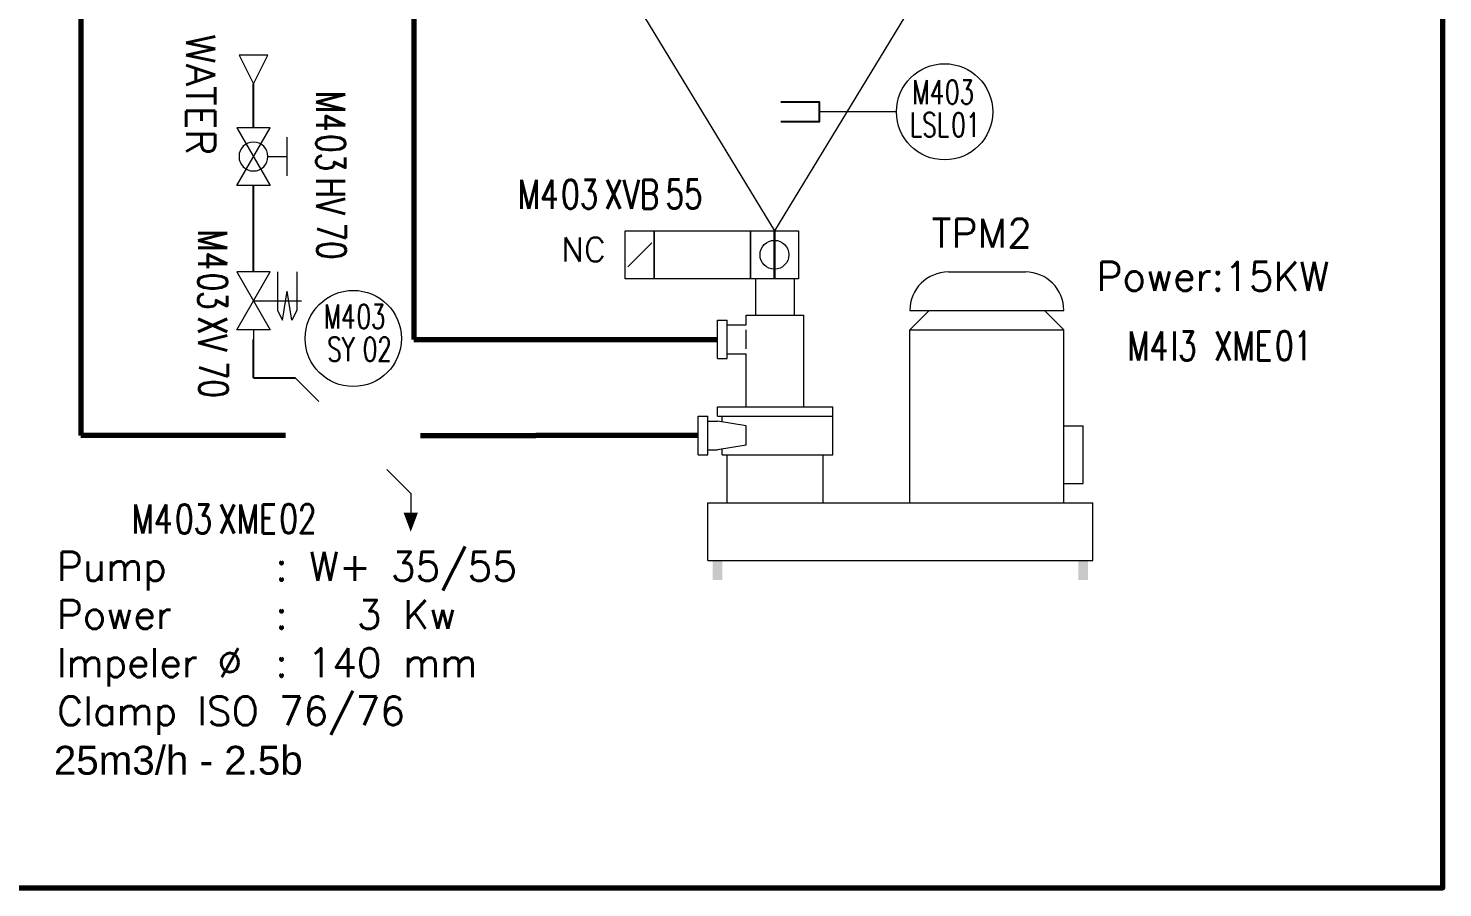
# Model space of a CAD drawing. Header units: inches. Extents: x 10544 to 11608, y 23833 to 24615.
# Drawn here: x 11460.6 to 11607.6, y 24154.3 to 24243.6 of the extents above; entities that cross this region are included whole.
import ezdxf
from ezdxf.enums import TextEntityAlignment as Align

# ---------------------------------------------------------------- set-up
doc = ezdxf.new("R2010")
doc.units = ezdxf.units.IN
doc.header["$MEASUREMENT"] = 0
doc.linetypes.add('ACAD_ISO02W100', pattern=[15, 12, -3])
for name, color, linetype, lineweight in [('31 Equipment', 7, 'Continuous', 9), ('33 Instruments Labels', 7, 'Continuous', 9), ('Pipe-process', 30, 'Continuous', 70)]:
    doc.layers.add(name, color=color, linetype=linetype, lineweight=lineweight)
for name, color, linetype in [('DIAMETRE', 7, 'Continuous'), ('REPERES', 7, 'Continuous'), ('techn-data', 7, 'Continuous'), ('TEXTES', 7, 'Continuous'), ('TUYAUTERIE-EAU', 5, 'Continuous'), ('TUYAUTERIE-PROCESS', 30, 'Continuous'), ('TXT_FR', 7, 'Continuous')]:
    doc.layers.add(name, color=color, linetype=linetype)
doc.layers.get('REPERES').off()
doc.styles.add('ROMANS', font='ROMANS.SHX')
doc.styles.get("Standard").update_dxf_attribs({"font": 'arial.ttf'})

# ---------------------------------------------------------------- blocks, each defined once
blk = doc.blocks.new('APV-INS-M-L-SY')
at = {"layer": '31 Equipment', "color": 7}
blk.add_circle((0, 0), 5, dxfattribs=at)
blk = doc.blocks.new('APV-PMP-GEN-FLUSH-1')
at = {"layer": '31 Equipment', "color": 7}
for p, q in [((-3.54, 3.54), (-6, 6)), ((5.99, -6), (3.53, -3.54))]:
    blk.add_line(p, q, dxfattribs=at)
at = {"layer": '31 Equipment', "linetype": 'ACAD_ISO02W100', "ltscale": 38}
blk.add_line((6, -6), (6, -8), dxfattribs=at)
at = {"layer": '31 Equipment'}
blk.add_lwpolyline([(6, -10, 0, 1.5, 0), (6, -8, 1.5, 1.5, 0)], format="xyseb", dxfattribs=at)
blk = doc.blocks.new('APV-VLVM-BALL-KHV+MF-1')
at = {"layer": '31 Equipment'}
for p, q in [((-2, 3.5), (2, 3.5)), ((0, 1.5), (0, 3.5)), ((-3, 1.734), (-3, -1.734)), ((-3, -1.734), (3, 1.734)), ((3, -1.734), (-3, 1.734)), ((3, 1.734), (3, -1.734))]:
    blk.add_line(p, q, dxfattribs=at)
at = {"layer": '31 Equipment', "ltscale": 38}
for p, q in [((-3, 0), (-4, 0)), ((3, 0), (4, 0))]:
    blk.add_line(p, q, dxfattribs=at)
at = {"layer": '31 Equipment'}
blk.add_circle((0, 0), 1.5, dxfattribs=at)
blk = doc.blocks.new('APV-VLV-SOLV-22-1')
at = {"layer": '31 Equipment', "linetype": 'ACAD_ISO02W100', "ltscale": 38}
for p, q in [((-1, 4.5), (-2, 4)), ((3, 4.5), (-1, 4.5)), ((0, 0), (0, 5)), ((-2, 4), (1, 3.5)), ((-2, 3), (1, 3.5)), ((-1, 2.5), (-2, 3)), ((3, 2.5), (-1, 2.5))]:
    blk.add_line(p, q, dxfattribs=at)
at = {"layer": '31 Equipment'}
for p, q in [((-3, 1.734), (-3, -1.734)), ((-3, -1.734), (3, 1.734)), ((3, -1.734), (-3, 1.734)), ((3, 1.734), (3, -1.734))]:
    blk.add_line(p, q, dxfattribs=at)
at = {"layer": '31 Equipment', "ltscale": 38}
for p, q in [((-3, 0), (-4, 0)), ((3, 0), (4, 0))]:
    blk.add_line(p, q, dxfattribs=at)
blk = doc.blocks.new('APV-SIGN-ARW-FLOW-1')
at = {"layer": '31 Equipment'}
for p, q in [((-1.5, -1.5), (-1.5, 1.5)), ((-1.5, 1.5), (1.5, 0)), ((1.5, 0), (-1.5, -1.5))]:
    blk.add_line(p, q, dxfattribs=at)
blk = doc.blocks.new('REPNORM1')
at = {"layer": 'TEXTES', "style": 'ROMANS', "width": 0.75}
for tag, p in [('ZONE', (-9.75, -1.25)), ('SOUSZONE', (-5.25, -1.25)), ('ELEMENT', (-0.75, -1.25)), ('NUM', (5.59, -1.22))]:
    blk.add_attdef(tag, p, '', height=3, dxfattribs=at)
blk = doc.blocks.new('REPINS2')
at = {"layer": 'TEXTES', "style": 'ROMANS', "width": 0.7}
for tag, p in [('ZONE', (-3.35, 0.8)), ('SOUSZONE', (0.05, 0.8)), ('NUM', (0.7, -2.6))]:
    blk.add_attdef(tag, p, '', height=2.5, dxfattribs=at)
blk.add_attdef('ELEMENT', text='', height=2.5, dxfattribs=at).set_placement((-1.56, -2.59), align=Align.CENTER)
blk = doc.blocks.new('TEXT-PUMP_caract_ANGLAIS')
at = {"layer": 'techn-data', "style": 'ROMANS'}
for s, p in [('Pump', (-22, 9)), ('Power', (-22, 4)), ('Kw', (14, 4)), ('Impeler %%C', (-22, -1)), ('mm', (14, -1))]:
    blk.add_text(s, height=3, dxfattribs=at).set_placement(p)
for p in [(2, 9), (2, 4), (2, -1)]:
    blk.add_text(':', height=3, dxfattribs=at).set_placement(p, align=Align.RIGHT)
blk.add_attdef('Type', (4.23, 9), '', height=3, dxfattribs=at)
for tag, p in [('Pui', (11.76, 4)), ('Dia', (11.76, -1))]:
    blk.add_attdef(tag, text='', height=3, dxfattribs=at).set_placement(p, align=Align.RIGHT)
blk = doc.blocks.new('A$C1B8F009B')
at = {"layer": '31 Equipment', "ltscale": 38}
for p, q in [((13, 0), (13, 5)), ((13, 5), (18, 5)), ((18, 5), (18, 0)), ((0.25, 1.25), (2.75, 3.75)), ((18, 0), (13, 0))]:
    blk.add_line(p, q, dxfattribs=at)
at = {"layer": '31 Equipment', "lineweight": 30}
blk.add_line((15.5, 5), (15.5, 0), dxfattribs=at)
at = {"layer": '31 Equipment', "ltscale": 38}
for points in [[(3, 5), (3, 0), (0, 0), (0, 5)], [(13, 5), (13, 0), (3, 0), (3, 5)]]:
    blk.add_lwpolyline(points, close=True, dxfattribs=at)
blk.add_circle((15.5, 2.5), 1.5, dxfattribs=at)
blk = doc.blocks.new('A$C304358C3')
at = {"layer": '31 Equipment', "ltscale": 38}
for p, q in [((1.5, 59.29), (15.5, 36.29)), ((1.5, 59.29), (29.5, 59.29)), ((29.5, 59.29), (15.5, 36.29)), ((13.57, 27.5), (13.57, 31.29)), ((17.57, 27.5), (17.57, 31.29)), ((10.57, 26.5), (12.57, 26.5)), ((12.57, 26.5), (12.57, 27.5)), ((18.57, 18), (18.57, 27.5)), ((12.57, 24), (12.57, 26)), ((10.57, 23.5), (12.57, 23.5)), ((12.57, 18), (12.57, 23.5)), ((8.57, 16.5), (9.57, 16.5)), ((12.57, 16), (9.57, 16.5)), ((10.07, 16.42), (10.07, 17)), ((12.57, 14), (12.57, 16)), ((45.57, 16), (47.57, 16)), ((47.57, 10), (47.57, 16)), ((8.57, 13.5), (9.57, 13.5)), ((12.57, 14), (9.57, 13.5)), ((10.07, 13), (10.07, 13.58)), ((45.57, 10), (47.57, 10)), ((8.57, 8), (48.57, 8)), ((8.57, 2), (8.57, 8)), ((48.57, 2), (48.57, 8)), ((8.57, 2), (48.57, 2))]:
    blk.add_line(p, q, dxfattribs=at)
at = {"layer": '31 Equipment'}
for p, q in [((33.57, 32), (41.57, 32)), ((31.57, 28), (29.57, 26)), ((29.57, 28), (45.57, 28)), ((43.57, 28), (45.57, 26)), ((12.57, 27.5), (18.57, 27.5)), ((29.57, 8), (29.57, 26)), ((29.57, 26), (45.57, 26)), ((45.57, 8), (45.57, 26)), ((9.57, 18), (21.57, 18)), ((9.57, 17), (21.57, 17)), ((10.07, 13), (21.57, 13))]:
    blk.add_line(p, q, dxfattribs=at)
at = {"layer": '31 Equipment', "color": 7}
for p, q in [((9.57, 23), (9.57, 27)), ((9.57, 27), (10.57, 27)), ((10.57, 23), (10.57, 27)), ((9.57, 23), (10.57, 23)), ((9.57, 17.01), (9.57, 18)), ((21.57, 13), (21.57, 18)), ((7.57, 13), (7.57, 17)), ((7.57, 17), (8.57, 17)), ((8.57, 13), (8.57, 17)), ((7.57, 13), (8.57, 13)), ((10.57, 8), (10.57, 13)), ((20.57, 8), (20.57, 13))]:
    blk.add_line(p, q, dxfattribs=at)
at = {"layer": '31 Equipment'}
for centre, start, end in [((33.57, 28), 90, 180), ((41.57, 28), 0, 90)]:
    blk.add_arc(centre, 4, start, end, dxfattribs=at)
for points in [[(10.07, 2), (9.07, 2), (10.07, 0), (9.07, 0)], [(48.07, 2), (47.07, 2), (48.07, 0), (47.07, 0)]]:
    blk.add_trace(points, dxfattribs=at)
at = {"layer": 'Pipe-process'}
blk.add_blockref('A$C1B8F009B', (0, 31.29), dxfattribs=at)
blk = doc.blocks.new('APV-INS-M-L-LE2')
at = {"layer": '31 Equipment', "color": 7}
blk.add_line((5, 0), (13, 0), dxfattribs=at)
at = {"layer": '31 Equipment', "lineweight": 25}
blk.add_lwpolyline([(17, 1), (13, 1), (13, 0), (13, -1), (17, -1)], dxfattribs=at)
at = {"layer": '31 Equipment', "color": 7}
blk.add_circle((0, 0), 5, dxfattribs=at)
at = {"layer": '33 Instruments Labels', "style": 'ROMANS', "width": 0.8}
blk.add_attdef('LE?', text='', height=3, dxfattribs=at).set_placement((0, 0), align=Align.MIDDLE)

msp = doc.modelspace()

# ---------------------------------------------------------------- linework, layer by layer
at = {"layer": 'Pipe-process'}
for p, q in [((11466.08, 24281.64), (11466.08, 24201.26)), ((11500.69, 24211.26), (11532.23, 24211.26)), ((11487.36, 24201.26), (11466.08, 24201.26)), ((11501.36, 24201.26), (11513.35, 24201.26))]:
    msp.add_line(p, q, dxfattribs=at)
for points in [[(11406.96, 24205.87), (11406.96, 24175.87), (11387.02, 24175.87), (11387.02, 24154.26), (11607.58, 24154.26), (11607.58, 24462.7), (11294.78, 24462.7)], [(11500.69, 24295.38), (11500.69, 24211.26)], [(11530.23, 24201.26), (11513.35, 24201.26)]]:
    msp.add_lwpolyline(points, dxfattribs=at)
at = {"layer": 'TUYAUTERIE-EAU'}
for p, q in [((11484.02, 24233.26), (11484.02, 24237.81)), ((11484.02, 24218.26), (11484.02, 24227.26)), ((11484.02, 24207.26), (11484.02, 24211.26)), ((11484.02, 24207.26), (11488.36, 24207.26))]:
    msp.add_line(p, q, dxfattribs=at)

# ---------------------------------------------------------------- block references
at = {"layer": '31 Equipment', "xscale": -1}
for name, p, rotation in [('APV-SIGN-ARW-FLOW-1', (11484.02, 24239.31), 90), ('APV-VLVM-BALL-KHV+MF-1', (11484.02, 24230.26), 270), ('APV-VLV-SOLV-22-1', (11484.02, 24215.26), 270)]:
    msp.add_blockref(name, p, dxfattribs=dict(at, rotation=rotation))
at = {"layer": '31 Equipment'}
msp.add_blockref('APV-PMP-GEN-FLUSH-1', (11494.36, 24201.26), dxfattribs=at)
at = {"layer": '33 Instruments Labels', "rotation": 180}
msp.add_blockref('APV-INS-M-L-LE2', (11555.83, 24234.91), dxfattribs=at)
at = {"layer": '33 Instruments Labels'}
msp.add_blockref('APV-INS-M-L-SY', (11494.39, 24211.35), dxfattribs=at)
at = {"layer": 'Pipe-process'}
msp.add_blockref('A$C304358C3', (11522.65, 24186.26), dxfattribs=at)
at = {"layer": 'REPERES'}
for name, p, values in [('REPINS2', (11555.83, 24234.91), {'ZONE': 'M4', 'SOUSZONE': '03', 'NUM': '01', 'ELEMENT': 'LSL'}), ('REPNORM1', (11521.24, 24226.09), {'ZONE': 'M4', 'SOUSZONE': '03', 'ELEMENT': 'XVB', 'NUM': '55'}), ('REPINS2', (11494.68, 24211.58), {'ZONE': 'M4', 'SOUSZONE': '03', 'NUM': '02', 'ELEMENT': 'SY'}), ('REPNORM1', (11584.57, 24210.32), {'ZONE': 'M4', 'SOUSZONE': 'I3', 'ELEMENT': 'XME', 'NUM': '01'}), ('REPNORM1', (11481.12, 24192.34), {'ZONE': 'M4', 'SOUSZONE': '03', 'ELEMENT': 'XME', 'NUM': '02'})]:
    msp.add_blockref(name, p, dxfattribs=at).add_auto_attribs(values)
ref = msp.add_blockref('REPNORM1', (11491.8, 24227.33), dxfattribs=dict(at, rotation=270))
ref.add_attrib('ZONE', 'M4', (11490.55, 24237.08), dxfattribs={"layer": 'TEXTES', "height": 3, "rotation": 270, "style": 'ROMANS', "width": 0.75})
ref.add_attrib('SOUSZONE', '03', (11490.55, 24232.58), dxfattribs={"layer": 'TEXTES', "height": 3, "rotation": 270, "style": 'ROMANS', "width": 0.75})
ref.add_attrib('ELEMENT', 'HV', (11490.55, 24228.08), dxfattribs={"layer": 'TEXTES', "height": 3, "rotation": 270, "style": 'ROMANS', "width": 0.75})
ref.add_attrib('NUM', '70', (11490.63, 24223.41), dxfattribs={"layer": 'TEXTES', "height": 3, "rotation": 270, "style": 'ROMANS', "width": 0.75})
ref = msp.add_blockref('REPNORM1', (11479.53, 24212.94), dxfattribs=dict(at, rotation=270))
ref.add_attrib('ZONE', 'M4', (11478.28, 24222.69), dxfattribs={"layer": 'TEXTES', "height": 3, "rotation": 270, "style": 'ROMANS', "width": 0.75})
ref.add_attrib('SOUSZONE', '03', (11478.28, 24218.19), dxfattribs={"layer": 'TEXTES', "height": 3, "rotation": 270, "style": 'ROMANS', "width": 0.75})
ref.add_attrib('ELEMENT', 'XV', (11478.28, 24213.68), dxfattribs={"layer": 'TEXTES', "height": 3, "rotation": 270, "style": 'ROMANS', "width": 0.75})
ref.add_attrib('NUM', '70', (11478.36, 24209.02), dxfattribs={"layer": 'TEXTES', "height": 3, "rotation": 270, "style": 'ROMANS', "width": 0.75})
at = {"layer": 'TUYAUTERIE-PROCESS'}
msp.add_blockref('TEXT-PUMP_caract_ANGLAIS', (11485.58, 24177.16), dxfattribs=at).add_auto_attribs({'Dia': '140', 'Pui': '3', 'Type': 'W+ 35/55'})

# ---------------------------------------------------------------- texts
at = {"layer": 'DIAMETRE'}
msp.add_text('25m3/h - 2.5b', height=3, dxfattribs=at).set_placement((11463.28, 24166.01))
at = {"layer": 'techn-data', "style": 'ROMANS'}
for s, p in [('TPM2', (11559.7, 24222.3)), ('Power:15KW', (11583.7, 24217.8))]:
    msp.add_text(s, height=3, dxfattribs=at).set_placement(p, align=Align.MIDDLE)
msp.add_text('NC', height=2.5, dxfattribs=at).set_placement((11518.32, 24220.6), align=Align.MIDDLE_CENTER)
at = {"layer": 'TXT_FR', "style": 'ROMANS'}
msp.add_text('Clamp ISO 76/76', height=3, dxfattribs=at).set_placement((11463.63, 24171.14))
at = {"layer": 'TXT_FR', "insert": (11478.54, 24242.6), "char_height": 3, "width": 55, "attachment_point": 5, "rotation": 270, "style": 'ROMANS'}
msp.add_mtext('SOFT WATER', dxfattribs=at)

doc.saveas('drawing.dxf')
